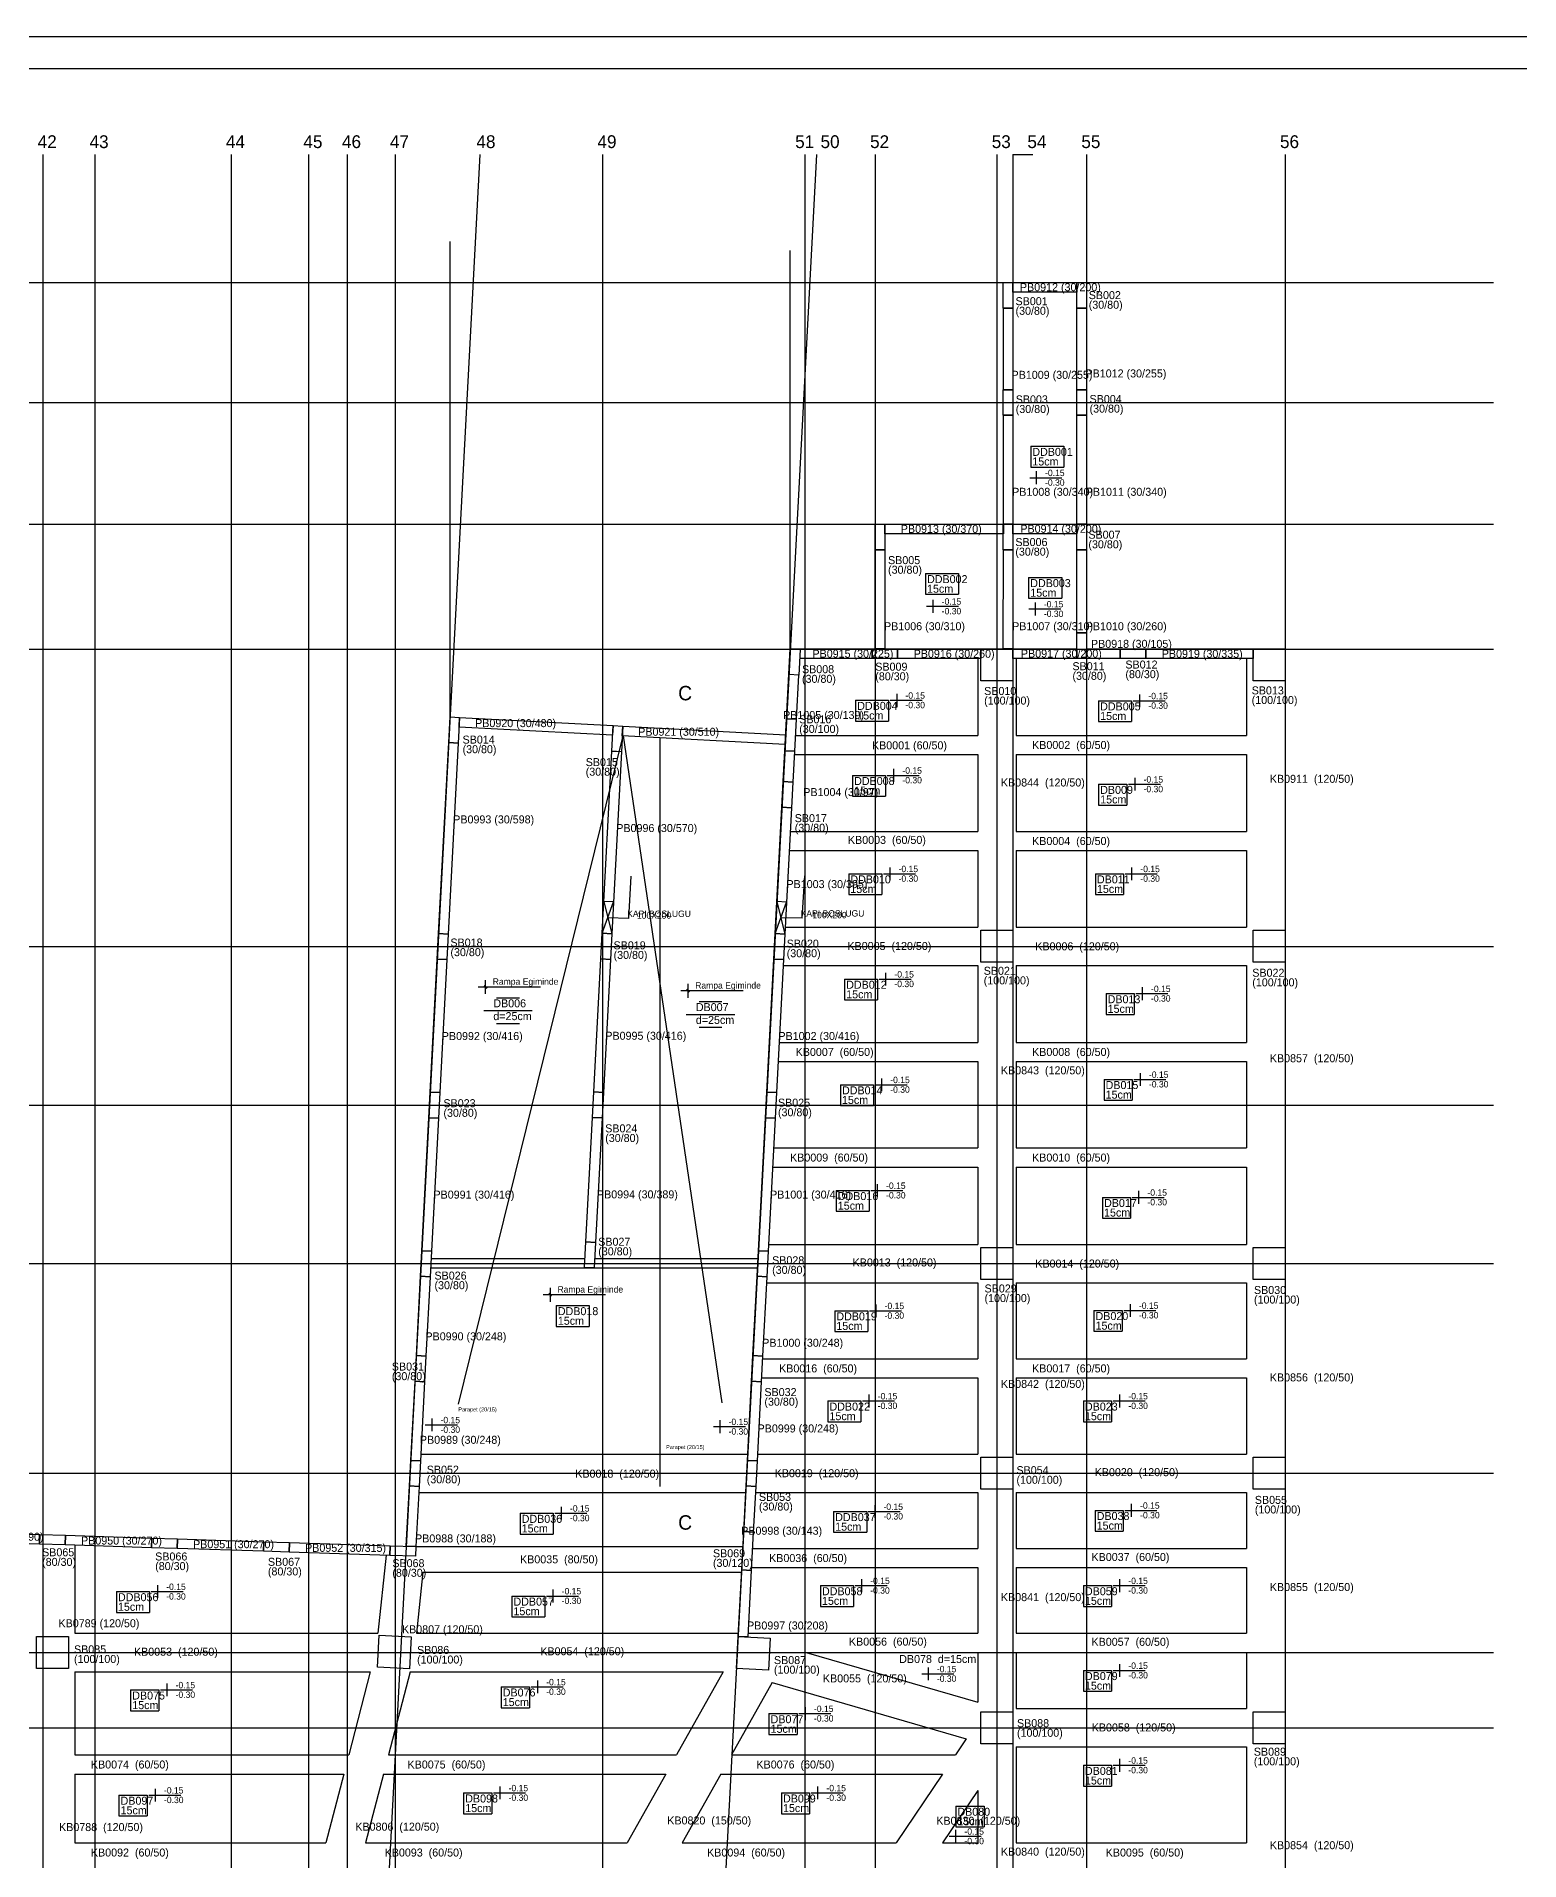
# Model space of a CAD drawing. Header units: millimetres. Extents: x -647929 to -626295, y -75378 to -66578.
# Drawn here: x -634426 to -629793, y -72276 to -66578 of the extents above; entities that cross this region are included whole.
import ezdxf

# ---------------------------------------------------------------- set-up
doc = ezdxf.new("R2010")
doc.units = ezdxf.units.MM
for name, color, linetype in [('KM Aks', 7, 'Continuous'), ('KM Döşeme Markası', 7, 'Continuous'), ('KM Dış Ölçü 100', 7, 'Continuous'), ('KM Kesit Simge', 7, 'Continuous'), ('KM Kiriş', 7, 'Continuous'), ('KM Kiriş Markası', 7, 'Continuous'), ('KM Kolon', 7, 'Continuous'), ('KM Kolon Markası', 7, 'Continuous'), ('KM Perde', 7, 'Continuous'), ('KM Perde Markası', 7, 'Continuous'), ('LGP-SLAB2', 7, 'Continuous'), ('REBAR_DET2', 7, 'Continuous'), ('REBAR_DET3', 7, 'Continuous'), ('TABLO', 7, 'Continuous'), ('VM Aks Markası', 7, 'Continuous'), ('VM Döşeme Kot Plan', 7, 'Continuous'), ('VM Döşeme Markası', 7, 'Continuous'), ('VM İç Ölçü 100', 7, 'Continuous'), ('VM Parapet Marka', 7, 'Continuous'), ('VM Perde', 7, 'Continuous'), ('yol 138', 7, 'Continuous')]:
    doc.layers.add(name, color=color, linetype=linetype)

msp = doc.modelspace()

# ---------------------------------------------------------------- linework, layer by layer
at = {"layer": 'KM Aks'}
for p, q in [((-634405.8, -66946.3), (-634405.8, -74883.5)), ((-634243.8, -66946.3), (-634243.8, -74883.5)), ((-633817.3, -66946.3), (-633817.3, -74883.5)), ((-633575.8, -66946.3), (-633575.8, -74883.5)), ((-633041.3, -66946.3), (-633459.9, -74883.5)), ((-633455.8, -66946.3), (-633455.8, -74883.5)), ((-633305.5, -66946.3), (-633305.5, -74883.5)), ((-632657.8, -66946.3), (-632657.8, -74883.5)), ((-631989.8, -66946.3), (-632408.5, -74883.5)), ((-632025.8, -66946.3), (-632025.8, -74883.5)), ((-631805.7, -66946.4), (-631805.7, -74883.5)), ((-631425.8, -66946.3), (-631425.8, -74883.5)), ((-631375.8, -66946.3), (-631375.8, -74883.5)), ((-631375.8, -66946.3), (-631314, -66946.3)), ((-631145.8, -66946.3), (-631145.8, -74883.5)), ((-630525.8, -66946.3), (-630525.8, -74883.5)), ((-647537.5, -67346.3), (-629874.7, -67346.3)), ((-647537.5, -67721.3), (-629874.7, -67721.3)), ((-647537.5, -68101.3), (-629874.7, -68101.3)), ((-647537.5, -68491.3), (-629874.7, -68491.3)), ((-647537.5, -69420.3), (-629874.7, -69420.3)), ((-647537.5, -69916.6), (-629874.7, -69916.6)), ((-647537.5, -70411.3), (-629874.7, -70411.3)), ((-647537.5, -71066.3), (-629874.7, -71066.3)), ((-647537.5, -71626.3), (-629874.7, -71626.3)), ((-647537.5, -71861.3), (-629874.7, -71861.3))]:
    msp.add_line(p, q, dxfattribs=at)
at = {"layer": 'KM Dış Ölçü 100'}
for p, q in [((-633134, -68703.8), (-633134, -67218.3)), ((-632071.3, -68491.4), (-632071.3, -67246.3))]:
    msp.add_line(p, q, dxfattribs=at)
at = {"layer": 'KM Kesit Simge'}
msp.add_line((-632477.4, -71108), (-632477.4, -68769.4), dxfattribs=at)
at = {"layer": 'KM Kiriş'}
for p, q in [((-631485.8, -68521.1), (-631485.8, -68761.1)), ((-631365.8, -68521.1), (-631365.8, -68761.1)), ((-630645.8, -68521.1), (-630645.8, -68761.1)), ((-630525.8, -68591), (-630525.8, -68821.1)), ((-632055.3, -68761.1), (-631485.8, -68761.1)), ((-631365.8, -68761.1), (-630645.8, -68761.1)), ((-630525.8, -68761.1), (-630525.8, -69121.1)), ((-632058.6, -68821.1), (-631485.8, -68821.1)), ((-631485.8, -68821.1), (-631485.8, -69061.1)), ((-631365.8, -68821.1), (-630645.8, -68821.1)), ((-631365.8, -68821.1), (-631365.8, -69061.1)), ((-630645.8, -68821.1), (-630645.8, -69061.1)), ((-632071.3, -69061.1), (-631485.8, -69061.1)), ((-631365.8, -69061.1), (-630645.8, -69061.1)), ((-630525.8, -69061.1), (-630525.7, -69370.1)), ((-632074.5, -69121.1), (-631485.8, -69121.1)), ((-631485.8, -69121.1), (-631485.8, -69360.1)), ((-631365.8, -69121.1), (-630645.8, -69121.1)), ((-631365.8, -69121.1), (-631365.8, -69360.1)), ((-630645.8, -69121.1), (-630645.8, -69360.1)), ((-632087.1, -69360.1), (-631485.8, -69360.1)), ((-631365.8, -69360.1), (-630645.8, -69360.1)), ((-632093.4, -69480.1), (-631485.8, -69480.1)), ((-631485.8, -69480.1), (-631485.8, -69720.1)), ((-631365.8, -69480.1), (-630645.8, -69480.1)), ((-631365.8, -69480.1), (-631365.8, -69720.1)), ((-630645.8, -69480.1), (-630645.8, -69720.1)), ((-630525.8, -69470.1), (-630525.8, -69780.1)), ((-632106.1, -69720.1), (-631485.8, -69720.1)), ((-631365.8, -69720.1), (-630645.8, -69720.1)), ((-630525.8, -69720.1), (-630525.8, -70110.1)), ((-632109.2, -69780.1), (-631485.8, -69780.1)), ((-631485.8, -69780.1), (-631485.8, -70050.1)), ((-631365.8, -69780.1), (-630645.8, -69780.1)), ((-631365.8, -69780.1), (-631365.8, -70050.1)), ((-630645.8, -69780.1), (-630645.8, -70050.1)), ((-632123.5, -70050.1), (-631485.8, -70050.1)), ((-631365.8, -70050.1), (-630645.8, -70050.1)), ((-630525.8, -70050.1), (-630525.7, -70361.2)), ((-632126.6, -70110.1), (-631485.8, -70110.1)), ((-631485.8, -70110.1), (-631485.8, -70351.2)), ((-631365.8, -70110.1), (-630645.8, -70110.1)), ((-631365.8, -70110.1), (-631365.8, -70351.2)), ((-630645.8, -70110.1), (-630645.8, -70351.2)), ((-632139.3, -70351.2), (-631485.8, -70351.2)), ((-631365.8, -70351.2), (-630645.8, -70351.2)), ((-632145.7, -70471.2), (-631485.8, -70471.2)), ((-631485.8, -70471.2), (-631485.8, -70708.7)), ((-631365.8, -70471.2), (-630645.8, -70471.2)), ((-631365.8, -70471.2), (-631365.8, -70708.7)), ((-630645.8, -70471.2), (-630645.8, -70708.7)), ((-630525.8, -70461.2), (-630525.8, -70768.7)), ((-633239.2, -70698.7), (-633239.2, -70698.7)), ((-632158.3, -70708.7), (-631485.8, -70708.7)), ((-631365.8, -70708.7), (-630645.8, -70708.7)), ((-630525.8, -70708.7), (-630525.7, -71016.2)), ((-632161.5, -70768.7), (-631485.8, -70768.7)), ((-631485.8, -70768.7), (-631485.8, -71006.2)), ((-631365.8, -70768.7), (-630645.8, -70768.7)), ((-631365.8, -70768.7), (-631365.8, -71006.2)), ((-630645.8, -70768.7), (-630645.8, -71006.2)), ((-633225.4, -71006.2), (-632203.9, -71006.2)), ((-632173.9, -71006.2), (-631485.8, -71006.2)), ((-631365.8, -71006.2), (-630645.8, -71006.2)), ((-630525.8, -71116.2), (-630525.8, -71361.2)), ((-633231.7, -71126.2), (-632210.3, -71126.2)), ((-632180.2, -71126.2), (-631485.8, -71126.2)), ((-631485.8, -71126.2), (-631485.8, -71301.2)), ((-631365.8, -71126.2), (-630645.8, -71126.2)), ((-631365.8, -71126.2), (-631365.8, -71301.2)), ((-630645.8, -71126.2), (-630645.8, -71301.2)), ((-634305.8, -71291.1), (-634305.8, -71566.2)), ((-633333.9, -71322.5), (-633359.5, -71566.2)), ((-633240.6, -71295.2), (-632219.3, -71295.2)), ((-632189.5, -71301.2), (-631485.8, -71301.2)), ((-631365.8, -71301.2), (-630645.8, -71301.2)), ((-630525.8, -71301.2), (-630525.8, -71626.2)), ((-633218.8, -71375.2), (-633238.8, -71566.2)), ((-633218.8, -71375.2), (-632223.4, -71375.2)), ((-632192.7, -71361.2), (-631485.8, -71361.2)), ((-631485.8, -71361.2), (-631485.8, -71566.2)), ((-631365.8, -71361.2), (-630645.8, -71361.2)), ((-631365.8, -71361.2), (-631365.8, -71566.2)), ((-630645.8, -71361.2), (-630645.8, -71566.2)), ((-634305.8, -71566.2), (-633359.5, -71566.2)), ((-633238.8, -71566.2), (-632233.5, -71566.2)), ((-632203.4, -71566.2), (-631485.8, -71566.2)), ((-631365.8, -71566.2), (-630645.8, -71566.2)), ((-630525.8, -71566.2), (-630525.7, -71811.2)), ((-632021.1, -71626.2), (-631485.8, -71781.3)), ((-632021.1, -71626.2), (-631485.8, -71626.2)), ((-631485.8, -71626.2), (-631485.8, -71781.3)), ((-631365.8, -71626.2), (-630645.8, -71626.2)), ((-631365.8, -71626.2), (-631365.8, -71801.2)), ((-630645.8, -71626.2), (-630645.8, -71801.2)), ((-634305.8, -71686.2), (-633383, -71686.2)), ((-634305.8, -71686.2), (-634305.8, -71946.2)), ((-633383, -71686.2), (-633450.6, -71946.2)), ((-633259, -71686.2), (-633326.6, -71946.2)), ((-633259, -71686.2), (-632280.8, -71686.2)), ((-632280.8, -71686.2), (-632426.6, -71946.2)), ((-632127.9, -71720.2), (-632254.6, -71946.2)), ((-632127.9, -71720.2), (-631521.5, -71895.9)), ((-631365.8, -71801.2), (-630645.8, -71801.2)), ((-631521.5, -71895.9), (-631555.4, -71946.2)), ((-630525.8, -71911.2), (-630525.8, -72281.2)), ((-634305.8, -71946.2), (-633450.6, -71946.2)), ((-633326.6, -71946.2), (-632426.6, -71946.2)), ((-632254.6, -71946.2), (-631555.4, -71946.2)), ((-631365.8, -71921.2), (-630645.8, -71921.2)), ((-631365.8, -71921.2), (-631365.8, -72221.2)), ((-630645.8, -71921.2), (-630645.8, -72221.2)), ((-634305.8, -72006.2), (-633466.2, -72006.2)), ((-634305.8, -72006.2), (-634305.8, -72221.2)), ((-633466.2, -72006.2), (-633522, -72221.2)), ((-633342.2, -72006.2), (-633398, -72221.2)), ((-633342.2, -72006.2), (-632460.2, -72006.2)), ((-632460.2, -72006.2), (-632580.7, -72221.2)), ((-632288.2, -72006.2), (-632408.8, -72221.2)), ((-632288.2, -72006.2), (-631595.9, -72006.2)), ((-631595.9, -72006.2), (-631740.8, -72221.2)), ((-631485.8, -72057.5), (-631596.1, -72221.2)), ((-631485.8, -72057.5), (-631485.8, -72221.2)), ((-634305.8, -72221.2), (-633522, -72221.2)), ((-633398, -72221.2), (-632580.7, -72221.2)), ((-632408.8, -72221.2), (-631740.8, -72221.2)), ((-631596.1, -72221.2), (-631485.8, -72221.2)), ((-631365.8, -72221.2), (-630645.8, -72221.2)), ((-630525.8, -72221.2), (-630525.8, -72556.2))]:
    msp.add_line(p, q, dxfattribs=at)
at = {"layer": 'KM Kolon'}
for points in [[(-631405.8, -67346.1), (-631375.8, -67346.1), (-631375.8, -67426.1), (-631405.8, -67426.1)], [(-631175.8, -67346.1), (-631145.8, -67346.1), (-631145.8, -67426.1), (-631175.8, -67426.1)], [(-631405.8, -67681.1), (-631375.8, -67681.1), (-631375.8, -67761.1), (-631405.8, -67761.1)], [(-631175.8, -67681.1), (-631145.8, -67681.1), (-631145.8, -67761.1), (-631175.8, -67761.1)], [(-631805.8, -68101.1), (-631775.8, -68101.1), (-631775.8, -68181.1), (-631805.8, -68181.1)], [(-631405.8, -68101.1), (-631375.8, -68101.1), (-631375.8, -68181.1), (-631405.8, -68181.1)], [(-631175.8, -68101.1), (-631145.8, -68101.1), (-631145.8, -68181.1), (-631175.8, -68181.1)], [(-632070.3, -68491.1), (-632040.3, -68492.7), (-632044.6, -68572.6), (-632074.5, -68571)], [(-631815.8, -68491.1), (-631735.8, -68491.1), (-631735.8, -68521.1), (-631815.8, -68521.1)], [(-631475.8, -68491.1), (-631375.8, -68491.1), (-631375.8, -68591.1), (-631475.8, -68591.1)], [(-631175.8, -68441.1), (-631145.8, -68441.1), (-631145.8, -68521.1), (-631175.8, -68521.1)], [(-631040.8, -68491.1), (-630960.8, -68491.1), (-630960.8, -68521.1), (-631040.8, -68521.1)], [(-630625.8, -68491.1), (-630525.8, -68491.1), (-630525.8, -68591.1), (-630625.8, -68591.1)], [(-633134, -68703.6), (-633104, -68705.2), (-633108.2, -68785.1), (-633138.2, -68783.5)], [(-632082.6, -68709.2), (-632052.7, -68710.8), (-632058, -68810.7), (-632087.9, -68809.1)], [(-632624.7, -68730.6), (-632594.7, -68732.2), (-632598.9, -68812.1), (-632628.9, -68810.5)], [(-632093.1, -68905.7), (-632063.1, -68907.3), (-632067.3, -68987.2), (-632097.3, -68985.6)], [(-633169.7, -69380.2), (-633139.7, -69381.8), (-633143.9, -69461.7), (-633173.9, -69460.1)], [(-632658.9, -69379.4), (-632629, -69381), (-632633.2, -69460.9), (-632663.2, -69459.3)], [(-632118.1, -69380.2), (-632088.1, -69381.8), (-632092.4, -69461.7), (-632122.3, -69460.1)], [(-631475.8, -69370.1), (-631375.8, -69370.1), (-631375.8, -69470.1), (-631475.8, -69470.1)], [(-630625.8, -69370.1), (-630525.8, -69370.1), (-630525.8, -69470.1), (-630625.8, -69470.1)], [(-633195.8, -69875.7), (-633165.8, -69877.3), (-633170.1, -69957.2), (-633200, -69955.6)], [(-632685, -69874.9), (-632655.1, -69876.5), (-632659.3, -69956.4), (-632689.2, -69954.8)], [(-632144.3, -69875.7), (-632114.3, -69877.3), (-632118.6, -69957.2), (-632148.5, -69955.6)], [(-633221.9, -70371.2), (-633192, -70372.8), (-633196.2, -70452.7), (-633226.1, -70451.1)], [(-632709.8, -70343.5), (-632679.8, -70345), (-632684, -70424.9), (-632714, -70423.3)], [(-632170.4, -70371.2), (-632140.5, -70372.8), (-632144.7, -70452.7), (-632174.7, -70451.1)], [(-631475.8, -70361.2), (-631375.8, -70361.2), (-631375.8, -70461.2), (-631475.8, -70461.2)], [(-630625.8, -70361.2), (-630525.8, -70361.2), (-630525.8, -70461.2), (-630625.8, -70461.2)], [(-633239.2, -70698.7), (-633209.3, -70700.3), (-633213.5, -70780.2), (-633243.4, -70778.6)], [(-632187.7, -70698.7), (-632157.8, -70700.3), (-632162, -70780.2), (-632191.9, -70778.6)], [(-633256.5, -71026.2), (-633226.5, -71027.8), (-633230.7, -71107.7), (-633260.7, -71106.1)], [(-632205, -71026.2), (-632175, -71027.8), (-632179.2, -71107.7), (-632209.2, -71106.1)], [(-631475.8, -71016.2), (-631375.8, -71016.2), (-631375.8, -71116.2), (-631475.8, -71116.2)], [(-630625.8, -71016.2), (-630525.8, -71016.2), (-630525.8, -71116.2), (-630625.8, -71116.2)], [(-634415.6, -71257.5), (-634335.6, -71260.1), (-634336.6, -71290.1), (-634416.6, -71287.5)], [(-634065.7, -71268.8), (-633985.7, -71271.4), (-633986.7, -71301.4), (-634066.7, -71298.8)], [(-633715.8, -71280.2), (-633635.8, -71282.8), (-633636.8, -71312.7), (-633716.7, -71310.1)], [(-632216.7, -71248.7), (-632186.8, -71250.3), (-632193.1, -71370.1), (-632223, -71368.5)], [(-633320.6, -71293), (-633240.7, -71295.5), (-633241.6, -71325.5), (-633321.6, -71322.9)], [(-633355.4, -71572.5), (-633255.5, -71577.8), (-633260.8, -71677.7), (-633360.7, -71672.4)], [(-634425.8, -71576.2), (-634325.8, -71576.2), (-634325.8, -71676.2), (-634425.8, -71676.2)], [(-632234, -71576.2), (-632134.1, -71581.5), (-632139.4, -71681.4), (-632239.3, -71676.1)], [(-631475.8, -71811.2), (-631375.8, -71811.2), (-631375.8, -71911.2), (-631475.8, -71911.2)], [(-630625.8, -71811.2), (-630525.8, -71811.2), (-630525.8, -71911.2), (-630625.8, -71911.2)]]:
    msp.add_lwpolyline(points, close=True, dxfattribs=at)
at = {"layer": 'KM Perde'}
for points in [[(-631375.7, -67346.1), (-631175.7, -67346.1), (-631175.7, -67376.1), (-631375.7, -67376.1)], [(-631375.8, -67426), (-631375.7, -67681.1), (-631405.7, -67681.1), (-631405.7, -67426)], [(-631145.8, -67426), (-631145.7, -67681.1), (-631175.7, -67681.1), (-631175.7, -67426)], [(-631375.8, -67761.1), (-631375.7, -68101), (-631405.7, -68101), (-631405.7, -67761.1)], [(-631145.8, -67761.1), (-631145.7, -68101), (-631175.7, -68101), (-631175.7, -67761.1)], [(-631775.9, -68101.1), (-631405.7, -68101.1), (-631405.7, -68131.1), (-631775.9, -68131.1)], [(-631375.7, -68101.1), (-631175.7, -68101.1), (-631175.7, -68131.1), (-631375.7, -68131.1)], [(-631775.8, -68181), (-631775.8, -68491), (-631805.8, -68491), (-631805.9, -68181)], [(-631375.8, -68181), (-631375.7, -68491), (-631405.8, -68491), (-631405.7, -68181)], [(-631145.8, -68181), (-631145.7, -68441.1), (-631175.7, -68441.1), (-631175.7, -68181)], [(-631735.8, -68491.1), (-631475.7, -68491.1), (-631475.7, -68521.1), (-631735.8, -68521.1)], [(-631375.7, -68491.1), (-631175.7, -68491.1), (-631175.7, -68521.1), (-631375.7, -68521.1)], [(-631145.7, -68491.1), (-631040.8, -68491.1), (-631040.8, -68521.1), (-631145.7, -68521.1)], [(-630960.8, -68491.1), (-630625.7, -68491.1), (-630625.7, -68521.1), (-630960.8, -68521.1)], [(-633104.1, -68705.2), (-632624.7, -68730.6), (-632626.3, -68760.5), (-633105.7, -68735.2)], [(-632594.7, -68732.2), (-632085.3, -68759.1), (-632086.9, -68789.1), (-632596.3, -68762.1)], [(-633108.2, -68785), (-633139.7, -69381.8), (-633169.7, -69380.2), (-633138.2, -68783.4)], [(-632598.9, -68811.9), (-632629, -69381), (-632658.9, -69379.4), (-632628.9, -68810.4)], [(-632058.1, -68810.7), (-632063.2, -68907.3), (-632093.1, -68905.7), (-632088, -68809.1)], [(-632067.4, -68987.2), (-632088.2, -69381.8), (-632118.2, -69380.2), (-632097.3, -68985.6)], [(-633143.9, -69461.7), (-633165.8, -69877.3), (-633195.8, -69875.7), (-633173.9, -69460.1)], [(-632633.2, -69460.9), (-632655.1, -69876.5), (-632685.1, -69874.9), (-632663.1, -69459.3)], [(-632092.4, -69461.7), (-632114.3, -69877.3), (-632144.3, -69875.7), (-632122.4, -69460.1)], [(-633170.1, -69957.2), (-633192, -70372.8), (-633221.9, -70371.2), (-633200, -69955.6)], [(-632659.3, -69956.4), (-632679.8, -70345), (-632709.8, -70343.5), (-632689.3, -69954.8)], [(-632118.6, -69957.2), (-632140.5, -70372.8), (-632170.4, -70371.2), (-632148.5, -69955.6)], [(-633196.2, -70452.7), (-633209.2, -70700.3), (-633239.2, -70698.7), (-633226.1, -70451.1)], [(-632144.7, -70452.7), (-632157.8, -70700.3), (-632187.7, -70698.7), (-632174.7, -70451.1)], [(-633213.5, -70780.2), (-633226.5, -71027.8), (-633256.5, -71026.2), (-633243.4, -70778.6)], [(-632162, -70780.2), (-632175, -71027.8), (-632205, -71026.2), (-632191.9, -70778.6)], [(-633230.7, -71107.7), (-633240.6, -71295.4), (-633270.6, -71294.5), (-633260.7, -71106.1)], [(-632179.2, -71107.7), (-632186.8, -71250.3), (-632216.7, -71248.7), (-632209.2, -71106.1)], [(-634705.6, -71248.1), (-634415.6, -71257.5), (-634416.6, -71287.5), (-634706.6, -71278.1)], [(-634335.6, -71260.1), (-634065.7, -71268.8), (-634066.7, -71298.8), (-634336.6, -71290.1)], [(-633985.7, -71271.4), (-633715.8, -71280.2), (-633716.7, -71310.1), (-633986.7, -71301.4)], [(-633635.8, -71282.8), (-633320.6, -71293), (-633321.6, -71322.9), (-633636.8, -71312.7)], [(-632193.1, -71370.1), (-632204, -71577.8), (-632234, -71576.2), (-632223, -71368.5)]]:
    msp.add_lwpolyline(points, close=True, dxfattribs=at)
for points in [[(-632045.5, -68572.5), (-632052.8, -68710.8), (-632082.8, -68709.2), (-632071.3, -68491.1), (-632070.4, -68493.7)], [(-632068.3, -68491.3), (-632068.4, -68491.1), (-631815.8, -68491.1), (-631815.8, -68521.1), (-632041.9, -68521.1)]]:
    msp.add_lwpolyline(points, dxfattribs=at)
at = {"layer": 'LGP-SLAB2'}
for p, q in [((-631320.1, -67857.9), (-631216.9, -67857.9)), ((-631320.1, -67857.9), (-631320.1, -67922.9)), ((-631216.9, -67857.9), (-631216.9, -67922.9)), ((-631320.1, -67922.9), (-631216.9, -67922.9)), ((-631649, -68255.4), (-631545.7, -68255.4)), ((-631649, -68255.4), (-631649, -68320.4)), ((-631545.7, -68255.4), (-631545.7, -68320.4)), ((-631326.6, -68267.9), (-631223.3, -68267.9)), ((-631326.6, -68267.9), (-631326.6, -68332.9)), ((-631223.3, -68267.9), (-631223.3, -68332.9)), ((-631649, -68320.4), (-631545.7, -68320.4)), ((-631326.6, -68332.9), (-631223.3, -68332.9)), ((-631867.2, -68651.4), (-631763.9, -68651.4)), ((-631867.2, -68651.4), (-631867.2, -68716.4)), ((-631763.9, -68651.4), (-631763.9, -68716.4)), ((-631108.3, -68653.1), (-631005.1, -68653.1)), ((-631108.3, -68653.1), (-631108.3, -68718.1)), ((-631005.1, -68653.1), (-631005.1, -68718.1)), ((-631867.2, -68716.4), (-631763.9, -68716.4)), ((-631108.3, -68718.1), (-631005.1, -68718.1)), ((-631876.8, -68886.1), (-631773.4, -68886.1)), ((-631876.8, -68886.1), (-631876.8, -68951.1)), ((-631773.4, -68886.1), (-631773.4, -68951.1)), ((-631876.8, -68951.1), (-631773.4, -68951.1)), ((-631108.2, -68913.8), (-631020.1, -68913.8)), ((-631108.2, -68913.8), (-631108.2, -68978.8)), ((-631020.1, -68913.8), (-631020.1, -68978.8)), ((-631108.2, -68978.8), (-631020.1, -68978.8)), ((-631888.6, -69193.4), (-631785.4, -69193.4)), ((-631888.6, -69193.4), (-631888.6, -69258.4)), ((-631785.4, -69193.4), (-631785.4, -69258.4)), ((-631118.3, -69193.4), (-631030.2, -69193.4)), ((-631118.3, -69193.4), (-631118.3, -69258.4)), ((-631030.2, -69193.4), (-631030.2, -69258.4)), ((-631888.6, -69258.4), (-631785.4, -69258.4)), ((-631118.3, -69258.4), (-631030.2, -69258.4)), ((-631901.6, -69522.6), (-631798.4, -69522.6)), ((-631901.6, -69522.6), (-631901.6, -69587.6)), ((-631798.4, -69522.6), (-631798.4, -69587.6)), ((-631084.9, -69567.9), (-630996.8, -69567.9)), ((-631084.9, -69567.9), (-631084.9, -69632.9)), ((-630996.8, -69567.9), (-630996.8, -69632.9)), ((-633028.8, -69620.7), (-632877.3, -69620.7)), ((-632988.8, -69580.7), (-632917.3, -69580.7)), ((-632396.2, -69632.6), (-632244.7, -69632.6)), ((-632356.2, -69592.6), (-632284.7, -69592.6)), ((-631901.6, -69587.6), (-631798.4, -69587.6)), ((-631084.9, -69632.9), (-630996.8, -69632.9)), ((-632988.8, -69660.7), (-632917.3, -69660.7)), ((-632356.2, -69672.6), (-632284.7, -69672.6)), ((-631914.7, -69852.6), (-631811.4, -69852.6)), ((-631914.7, -69852.6), (-631914.7, -69917.6)), ((-631811.4, -69852.6), (-631811.4, -69917.6)), ((-631091.2, -69836), (-631003.3, -69836)), ((-631091.2, -69836), (-631091.2, -69901)), ((-631003.3, -69836), (-631003.3, -69901)), ((-631914.7, -69917.6), (-631811.4, -69917.6)), ((-631091.2, -69901), (-631003.3, -69901)), ((-631927.8, -70182.9), (-631824.4, -70182.9)), ((-631927.8, -70182.9), (-631927.8, -70247.9)), ((-631824.4, -70182.9), (-631824.4, -70247.9)), ((-631096.1, -70204.4), (-631008, -70204.4)), ((-631096.1, -70204.4), (-631096.1, -70269.4)), ((-631008, -70204.4), (-631008, -70269.4)), ((-631927.8, -70247.9), (-631824.4, -70247.9)), ((-631096.1, -70269.4), (-631008, -70269.4)), ((-632802.3, -70542.4), (-632699, -70542.4)), ((-632802.3, -70542.4), (-632802.3, -70607.4)), ((-632699, -70542.4), (-632699, -70607.4)), ((-631932.3, -70558.6), (-631829, -70558.6)), ((-631932.3, -70558.6), (-631932.3, -70623.6)), ((-631829, -70558.6), (-631829, -70623.6)), ((-631122.7, -70557.7), (-631034.6, -70557.7)), ((-631122.7, -70557.7), (-631122.7, -70622.7)), ((-631034.6, -70557.7), (-631034.6, -70622.7)), ((-632802.3, -70607.4), (-632699, -70607.4)), ((-631932.3, -70623.6), (-631829, -70623.6)), ((-631122.7, -70622.7), (-631034.6, -70622.7)), ((-631953.8, -70840.5), (-631850.4, -70840.5)), ((-631953.8, -70840.5), (-631953.8, -70905.5)), ((-631850.4, -70840.5), (-631850.4, -70905.5)), ((-631155.8, -70840.5), (-631067.6, -70840.5)), ((-631155.8, -70840.5), (-631155.8, -70905.5)), ((-631067.6, -70840.5), (-631067.6, -70905.5)), ((-631953.8, -70905.5), (-631850.4, -70905.5)), ((-631155.8, -70905.5), (-631067.6, -70905.5)), ((-632915.2, -71191.2), (-632811.7, -71191.2)), ((-632915.2, -71191.2), (-632915.2, -71256.2)), ((-632811.7, -71191.2), (-632811.7, -71256.2)), ((-631936, -71185.8), (-631832.6, -71185.8)), ((-631936, -71185.8), (-631936, -71250.8)), ((-631832.6, -71185.8), (-631832.6, -71250.8)), ((-631119.1, -71182.3), (-631030.9, -71182.3)), ((-631119.1, -71182.3), (-631119.1, -71247.3)), ((-631030.9, -71182.3), (-631030.9, -71247.3)), ((-632915.2, -71256.2), (-632811.7, -71256.2)), ((-631936, -71250.8), (-631832.6, -71250.8)), ((-631119.1, -71247.3), (-631030.9, -71247.3)), ((-634176.3, -71436), (-634073, -71436)), ((-634176.3, -71436), (-634176.3, -71501)), ((-634073, -71436), (-634073, -71501)), ((-632940.9, -71449.8), (-632837.7, -71449.8)), ((-632940.9, -71449.8), (-632940.9, -71514.8)), ((-632837.7, -71449.8), (-632837.7, -71514.8)), ((-631977.2, -71417.4), (-631874, -71417.4)), ((-631977.2, -71417.4), (-631977.2, -71482.4)), ((-631874, -71417.4), (-631874, -71482.4)), ((-631155.8, -71417.4), (-631067.7, -71417.4)), ((-631155.8, -71417.4), (-631155.8, -71482.4)), ((-631067.7, -71417.4), (-631067.7, -71482.4)), ((-634176.3, -71501), (-634073, -71501)), ((-632940.9, -71514.8), (-632837.7, -71514.8)), ((-631977.2, -71482.4), (-631874, -71482.4)), ((-631155.8, -71482.4), (-631067.7, -71482.4)), ((-631155.8, -71682.4), (-631067.6, -71682.4)), ((-631155.8, -71682.4), (-631155.8, -71747.4)), ((-631067.6, -71682.4), (-631067.6, -71747.4)), ((-634131.7, -71743.2), (-634043.7, -71743.2)), ((-634131.7, -71743.2), (-634131.7, -71808.2)), ((-634043.7, -71743.2), (-634043.7, -71808.2)), ((-632974.4, -71733.7), (-632886.1, -71733.7)), ((-632974.4, -71733.7), (-632974.4, -71798.7)), ((-632886.1, -71733.7), (-632886.1, -71798.7)), ((-632974.4, -71798.7), (-632886.1, -71798.7)), ((-631155.8, -71747.4), (-631067.6, -71747.4)), ((-634131.7, -71808.2), (-634043.7, -71808.2)), ((-632137.7, -71817.2), (-632049.6, -71817.2)), ((-632137.7, -71817.2), (-632137.7, -71882.2)), ((-632049.6, -71817.2), (-632049.6, -71882.2)), ((-632137.7, -71882.2), (-632049.6, -71882.2)), ((-631155.8, -71978.7), (-631067.7, -71978.7)), ((-631155.8, -71978.7), (-631155.8, -72043.7)), ((-631067.7, -71978.7), (-631067.7, -72043.7)), ((-634168.1, -72071.9), (-634079.9, -72071.9)), ((-634168.1, -72071.9), (-634168.1, -72136.9)), ((-634079.9, -72071.9), (-634079.9, -72136.9)), ((-633091.6, -72064.9), (-633003.5, -72064.9)), ((-633091.6, -72064.9), (-633091.6, -72129.9)), ((-633003.5, -72064.9), (-633003.5, -72129.9)), ((-632098.9, -72064.9), (-632010.7, -72064.9)), ((-632098.9, -72064.9), (-632098.9, -72129.9)), ((-632010.7, -72064.9), (-632010.7, -72129.9)), ((-631155.8, -72043.7), (-631067.7, -72043.7)), ((-634168.1, -72136.9), (-634079.9, -72136.9)), ((-633091.6, -72129.9), (-633003.5, -72129.9)), ((-632098.9, -72129.9), (-632010.7, -72129.9)), ((-631554.2, -72106.3), (-631466.1, -72106.3)), ((-631554.2, -72106.3), (-631554.2, -72171.3)), ((-631466.1, -72106.3), (-631466.1, -72171.3)), ((-631554.2, -72171.3), (-631466.1, -72171.3))]:
    msp.add_line(p, q, dxfattribs=at)
at = {"layer": 'REBAR_DET2'}
for p, q in [((-631322.8, -67956.1), (-631222.8, -67956.1)), ((-631302.8, -67936.1), (-631302.8, -67976.1)), ((-631645.7, -68357.9), (-631545.7, -68357.9)), ((-631625.7, -68337.9), (-631625.7, -68377.9)), ((-631326.5, -68366.2), (-631226.5, -68366.2)), ((-631306.5, -68346.2), (-631306.5, -68386.2)), ((-631758.9, -68651.4), (-631658.9, -68651.4)), ((-631738.9, -68631.4), (-631738.9, -68671.4)), ((-631000.1, -68653.1), (-630900.1, -68653.1)), ((-630980.1, -68633.1), (-630980.1, -68673.1)), ((-631768.4, -68886.1), (-631668.4, -68886.1)), ((-631748.4, -68866.1), (-631748.4, -68906.1)), ((-630995.1, -68893.8), (-630995.1, -68933.8)), ((-631015.1, -68913.8), (-630915.1, -68913.8)), ((-631760.4, -69173.4), (-631760.4, -69213.4)), ((-631005.2, -69173.4), (-631005.2, -69213.4)), ((-631780.4, -69193.4), (-631680.4, -69193.4)), ((-631025.2, -69193.4), (-630925.2, -69193.4)), ((-631773.4, -69502.6), (-631773.4, -69542.6)), ((-631793.4, -69522.6), (-631693.4, -69522.6)), ((-630991.8, -69567.9), (-630891.8, -69567.9)), ((-630971.8, -69547.9), (-630971.8, -69587.9)), ((-631806.4, -69852.6), (-631706.4, -69852.6)), ((-631786.4, -69832.6), (-631786.4, -69872.6)), ((-630998.3, -69836), (-630898.3, -69836)), ((-630978.3, -69816), (-630978.3, -69856)), ((-631819.4, -70182.9), (-631719.4, -70182.9)), ((-631799.4, -70162.9), (-631799.4, -70202.9)), ((-631003, -70204.4), (-630903, -70204.4)), ((-630983, -70184.4), (-630983, -70224.4)), ((-631804, -70538.6), (-631804, -70578.6)), ((-631009.6, -70537.7), (-631009.6, -70577.7)), ((-631824, -70558.6), (-631724, -70558.6)), ((-631029.6, -70557.7), (-630929.6, -70557.7)), ((-631825.4, -70820.5), (-631825.4, -70860.5)), ((-631042.6, -70820.5), (-631042.6, -70860.5)), ((-631845.4, -70840.5), (-631745.4, -70840.5)), ((-631062.6, -70840.5), (-630962.6, -70840.5)), ((-633211.2, -70915.1), (-633111.2, -70915.1)), ((-633191.2, -70895.1), (-633191.2, -70935.1)), ((-632311.4, -70920.7), (-632211.4, -70920.7)), ((-632291.4, -70900.7), (-632291.4, -70940.7)), ((-632786.7, -71171.2), (-632786.7, -71211.2)), ((-631807.6, -71165.8), (-631807.6, -71205.8)), ((-631005.9, -71162.3), (-631005.9, -71202.3)), ((-632806.7, -71191.2), (-632706.7, -71191.2)), ((-631827.6, -71185.8), (-631727.6, -71185.8)), ((-631025.9, -71182.3), (-630925.9, -71182.3)), ((-631849, -71397.4), (-631849, -71437.4)), ((-631042.7, -71397.4), (-631042.7, -71437.4)), ((-634068, -71436), (-633968, -71436)), ((-634048, -71416), (-634048, -71456)), ((-632832.7, -71449.8), (-632732.7, -71449.8)), ((-632812.7, -71429.8), (-632812.7, -71469.8)), ((-631869, -71417.4), (-631769, -71417.4)), ((-631062.7, -71417.4), (-630962.7, -71417.4)), ((-631640.8, -71673), (-631640.8, -71713)), ((-631062.6, -71682.4), (-630962.6, -71682.4)), ((-631042.6, -71662.4), (-631042.6, -71702.4)), ((-634038.7, -71743.2), (-633938.7, -71743.2)), ((-634018.7, -71723.2), (-634018.7, -71763.2)), ((-632881.1, -71733.7), (-632781.1, -71733.7)), ((-632861.1, -71713.7), (-632861.1, -71753.7)), ((-631660.8, -71693), (-631560.8, -71693)), ((-632024.6, -71797.2), (-632024.6, -71837.2)), ((-632044.6, -71817.2), (-631944.6, -71817.2)), ((-631042.7, -71958.7), (-631042.7, -71998.7)), ((-631062.7, -71978.7), (-630962.7, -71978.7)), ((-634074.9, -72071.9), (-633974.9, -72071.9)), ((-634054.9, -72051.9), (-634054.9, -72091.9)), ((-632998.5, -72064.9), (-632898.5, -72064.9)), ((-632978.5, -72044.9), (-632978.5, -72084.9)), ((-632005.7, -72064.9), (-631905.7, -72064.9)), ((-631985.7, -72044.9), (-631985.7, -72084.9)), ((-631574.7, -72200.3), (-631474.7, -72200.3)), ((-631554.7, -72180.3), (-631554.7, -72220.3))]:
    msp.add_line(p, q, dxfattribs=at)
at = {"layer": 'TABLO'}
for points in [[(-647929.1, -66577.6), (-626294.5, -66577.6), (-626294.5, -75377.6), (-647929.1, -75377.6)], [(-647829.1, -66677.6), (-626394.5, -66677.6), (-626394.5, -75277.6), (-647829.1, -75277.6)]]:
    msp.add_lwpolyline(points, close=True, dxfattribs=at)
at = {"layer": 'VM Döşeme Kot Plan'}
for p, q in [((-632851.1, -69547.3), (-633045.7, -69547.3)), ((-633024, -69525.5), (-633024, -69569)), ((-632218.5, -69559.2), (-632413.2, -69559.2)), ((-632391.5, -69537.4), (-632391.5, -69580.9)), ((-632821.6, -70487.2), (-632821.6, -70530.7)), ((-632648.7, -70509), (-632843.4, -70509))]:
    msp.add_line(p, q, dxfattribs=at)
for points in [[(-633024, -69541.2), (-633030, -69547.3)], [(-633024, -69553.3), (-633018, -69547.3)], [(-632391.5, -69553.1), (-632397.5, -69559.2)], [(-632391.5, -69565.2), (-632385.4, -69559.2)], [(-632821.6, -70502.9), (-632827.7, -70509)], [(-632821.6, -70515), (-632815.6, -70509)]]:
    msp.add_lwpolyline(points, dxfattribs=at)
at = {"layer": 'VM Döşeme Markası'}
for p, q in [((-632576, -69333.7), (-632567.9, -69200.9)), ((-632034.2, -69332.4), (-632026.1, -69199.7)), ((-632576, -69333.7), (-632640.8, -69330.9)), ((-632034.2, -69332.4), (-632100.9, -69330.6))]:
    msp.add_line(p, q, dxfattribs=at)
at = {"layer": 'VM İç Ölçü 100'}
for points in [[(-632653.6, -69279.6), (-632629, -69381), (-632659, -69379.4), (-632623.7, -69281.1), (-632653.6, -69279.6)], [(-632112.8, -69280.4), (-632088.2, -69381.8), (-632118.2, -69380.2), (-632082.9, -69281.9), (-632112.8, -69280.4)]]:
    msp.add_lwpolyline(points, dxfattribs=at)
at = {"layer": 'VM Perde'}
for p, q in [((-633194.7, -70424.9), (-632173.3, -70424.9)), ((-633193.1, -70394.9), (-632712.5, -70394.9)), ((-632682.5, -70394.9), (-632173.3, -70394.9))]:
    msp.add_line(p, q, dxfattribs=at)
at = {"layer": 'yol 138'}
msp.add_lwpolyline([(-633107.4, -70850.1), (-632593.7, -68762.3), (-632284.7, -70845.8)], dxfattribs=at)

# ---------------------------------------------------------------- texts
at = {"layer": 'KM Döşeme Markası'}
for s, p in [('DDB001', (-631315.1, -67887.9)), ('15cm', (-631315.1, -67917.9)), ('DDB002', (-631644, -68285.4)), ('15cm', (-631644, -68315.4)), ('15cm', (-631321.6, -68327.9)), ('DDB003', (-631321.6, -68297.9)), ('DDB004', (-631862.2, -68681.4)), ('DDB005', (-631103.3, -68683.1)), ('15cm', (-631862.2, -68711.4)), ('15cm', (-631103.3, -68713.1)), ('DDB008', (-631871.8, -68916.1)), ('15cm', (-631871.8, -68946.1)), ('15cm', (-631103.2, -68973.8)), ('DB009', (-631103.2, -68943.8)), ('15cm', (-631883.6, -69253.4)), ('DDB010', (-631883.6, -69223.4)), ('15cm', (-631113.3, -69253.4)), ('DB011', (-631113.3, -69223.4)), ('15cm', (-631896.6, -69582.6)), ('DDB012', (-631896.6, -69552.6)), ('DB013', (-631079.9, -69597.9)), ('d=25cm', (-632998.8, -69650.7)), ('DB006', (-632998.8, -69610.7)), ('DB007', (-632366.2, -69622.6)), ('15cm', (-631079.9, -69627.9)), ('d=25cm', (-632366.2, -69662.6)), ('DDB014', (-631909.7, -69882.6)), ('DB015', (-631086.2, -69866)), ('15cm', (-631909.7, -69912.6)), ('15cm', (-631086.2, -69896)), ('DDB016', (-631922.8, -70212.9)), ('15cm', (-631922.8, -70242.9)), ('15cm', (-631091.1, -70264.4)), ('DB017', (-631091.1, -70234.4)), ('DDB018', (-632797.3, -70572.4)), ('15cm', (-632797.3, -70602.4)), ('15cm', (-631927.3, -70618.6)), ('DDB019', (-631927.3, -70588.6)), ('15cm', (-631117.7, -70617.7)), ('DB020', (-631117.7, -70587.7)), ('15cm', (-631948.8, -70900.5)), ('DDB022', (-631948.8, -70870.5)), ('15cm', (-631150.8, -70900.5)), ('DB023', (-631150.8, -70870.5)), ('15cm', (-632910.2, -71251.2)), ('DDB036', (-632910.2, -71221.2)), ('15cm', (-631931, -71245.8)), ('DDB037', (-631931, -71215.8)), ('15cm', (-631114.1, -71242.3)), ('DB038', (-631114.1, -71212.3)), ('DDB056', (-634171.3, -71466)), ('DDB057', (-632935.9, -71479.8)), ('15cm', (-631972.2, -71477.4)), ('DDB058', (-631972.2, -71447.4)), ('15cm', (-631150.8, -71477.4)), ('DB059', (-631150.8, -71447.4)), ('15cm', (-634171.3, -71496)), ('15cm', (-632935.9, -71509.8)), ('DB078  d=15cm', (-631731, -71659.2)), ('DB079', (-631150.8, -71712.4)), ('DB076', (-632969.4, -71763.7)), ('15cm', (-631150.8, -71742.4)), ('15cm', (-634126.7, -71803.2)), ('DB075', (-634126.7, -71773.2)), ('15cm', (-632969.4, -71793.7)), ('15cm', (-632132.7, -71877.2)), ('DB077', (-632132.7, -71847.2)), ('15cm', (-631150.8, -72038.7)), ('DB081', (-631150.8, -72008.7)), ('DB097', (-634163.1, -72101.9)), ('DB098', (-633086.6, -72094.9)), ('DB099', (-632093.9, -72094.9)), ('15cm', (-634163.1, -72131.9)), ('15cm', (-633086.6, -72124.9)), ('15cm', (-632093.9, -72124.9)), ('15cm', (-631549.2, -72166.3)), ('DB080', (-631549.2, -72136.3))]:
    msp.add_text(s, height=25, dxfattribs=at).set_placement(p)
at = {"layer": 'KM Kesit Simge'}
for p in [(-632421.4, -68651.6), (-632421.4, -71242.6)]:
    msp.add_text('C', height=45, dxfattribs=at).set_placement(p)
at = {"layer": 'KM Kiriş Markası'}
for s, p in [('KB0001 (60/50)', (-631816, -68804.7)), ('KB0002  (60/50)', (-631315.8, -68803.6)), ('KB0844  (120/50)', (-631413.2, -68920.8)), ('KB0911  (120/50)', (-630573.2, -68909.3)), ('KB0003  (60/50)', (-631891.1, -69100.2)), ('KB0004  (60/50)', (-631315.8, -69103.6)), ('KB0005  (120/50)', (-631892.6, -69431.5)), ('KB0006  (120/50)', (-631305.9, -69432.6)), ('KB0007  (60/50)', (-632054.4, -69762.6)), ('KB0008  (60/50)', (-631315.8, -69762.6)), ('KB0843  (120/50)', (-631413.2, -69820)), ('KB0857  (120/50)', (-630573.2, -69782.3)), ('KB0009  (60/50)', (-632071.8, -70092.6)), ('KB0010  (60/50)', (-631315.8, -70092.6)), ('KB0013  (120/50)', (-631876.5, -70420.2)), ('KB0014  (120/50)', (-631305.9, -70423.7)), ('KB0016  (60/50)', (-632106.1, -70751.2)), ('KB0842  (120/50)', (-631413.2, -70799.7)), ('KB0017  (60/50)', (-631315.8, -70751.2)), ('KB0856  (120/50)', (-630573.2, -70779.4)), ('KB0018  (120/50)', (-632742.9, -71080.1)), ('KB0019  (120/50)', (-632119.9, -71078.7)), ('KB0020  (120/50)', (-631120.4, -71075.4)), ('KB0035  (80/50)', (-632915.3, -71347.7)), ('KB0036  (60/50)', (-632137.3, -71343.7)), ('KB0037  (60/50)', (-631130.3, -71340.4)), ('KB0841  (120/50)', (-631413.2, -71465.8)), ('KB0855  (120/50)', (-630573.2, -71434.3)), ('KB0789 (120/50)', (-634357, -71547.4)), ('KB0807 (120/50)', (-633284.2, -71566.3)), ('KB0053  (120/50)', (-634121.3, -71636.3)), ('KB0054  (120/50)', (-632852, -71635)), ('KB0056  (60/50)', (-631888, -71604.8)), ('KB0057  (60/50)', (-631130.3, -71605.4)), ('KB0055  (120/50)', (-631969.3, -71719.7)), ('KB0058  (120/50)', (-631129.6, -71872.9)), ('KB0074  (60/50)', (-634255.8, -71988.7)), ('KB0075  (60/50)', (-633266.8, -71988.7)), ('KB0076  (60/50)', (-632176.8, -71988.7)), ('KB0820  (150/50)', (-632455.4, -72163.5)), ('KB0830  (120/50)', (-631615.1, -72164.4)), ('KB0788  (120/50)', (-634355.3, -72184.2)), ('KB0806  (120/50)', (-633429.8, -72183)), ('KB0092  (60/50)', (-634255.8, -72263.7)), ('KB0093  (60/50)', (-633338.3, -72263.7)), ('KB0094  (60/50)', (-632331, -72263.7)), ('KB0840  (120/50)', (-631413.2, -72260.9)), ('KB0095  (60/50)', (-631085.9, -72263.7)), ('KB0854  (120/50)', (-630573.2, -72240.8))]:
    msp.add_text(s, height=25, dxfattribs=at).set_placement(p)
at = {"layer": 'KM Kolon Markası'}
for s, p in [('SB001', (-631367.6, -67417.1)), ('SB002', (-631138.9, -67398.2)), ('(30/80)', (-631138.9, -67428.2)), ('(30/80)', (-631367.6, -67447.1)), ('SB004', (-631136.4, -67722.7)), ('SB003', (-631367, -67723.9)), ('(30/80)', (-631367, -67753.9)), ('(30/80)', (-631136.4, -67752.7)), ('SB006', (-631368.2, -68169.6)), ('SB007', (-631140, -68146.6)), ('(30/80)', (-631140, -68176.6)), ('SB005', (-631765.8, -68226.1)), ('(30/80)', (-631368.2, -68199.6)), ('(30/80)', (-631765.8, -68256.1)), ('SB008', (-632034.6, -68566.9)), ('SB009', (-631805.7, -68559)), ('SB011', (-631189.8, -68557.5)), ('SB012', (-631024.4, -68552.3)), ('(30/80)', (-632034.6, -68596.9)), ('(80/30)', (-631805.7, -68589)), ('SB010', (-631465.6, -68634.9)), ('(30/80)', (-631189.8, -68587.5)), ('(80/30)', (-631024.4, -68582.3)), ('SB013', (-630630, -68633.1)), ('(100/100)', (-631465.6, -68664.9)), ('(100/100)', (-630630, -68663.1)), ('SB016', (-632043.3, -68723.4)), ('SB014', (-633094.9, -68786.8)), ('(30/100)', (-632043.3, -68753.4)), ('(30/80)', (-633094.9, -68816.8)), ('SB015', (-632710.2, -68857.1)), ('(30/80)', (-632710.2, -68887.1)), ('SB017', (-632057.3, -69032.2)), ('(30/80)', (-632057.3, -69062.2)), ('SB018', (-633132.8, -69420.8)), ('SB019', (-632623.2, -69429.5)), ('SB020', (-632082.4, -69424.2)), ('(30/80)', (-633132.8, -69450.8)), ('(30/80)', (-632623.2, -69459.5)), ('(30/80)', (-632082.4, -69454.2)), ('SB021', (-631467, -69509)), ('(100/100)', (-631467, -69539)), ('SB022', (-630628.1, -69515.1)), ('(100/100)', (-630628.1, -69545.1)), ('SB023', (-633154.6, -69922.7)), ('SB025', (-632109.7, -69921)), ('(30/80)', (-633154.6, -69952.7)), ('SB024', (-632649.3, -70001.4)), ('(30/80)', (-632109.7, -69951)), ('(30/80)', (-632649.3, -70031.4)), ('SB027', (-632671.1, -70355.5)), ('(30/80)', (-632671.1, -70385.5)), ('SB028', (-632127.9, -70413.4)), ('(30/80)', (-632127.9, -70443.4)), ('SB026', (-633182.6, -70461.3)), ('(30/80)', (-633182.6, -70491.3)), ('SB029', (-631464.4, -70501.5)), ('SB030', (-630622.8, -70506.2)), ('(100/100)', (-631464.4, -70531.5)), ('(100/100)', (-630622.8, -70536.2)), ('SB031', (-633315.8, -70745.5)), ('(30/80)', (-633315.8, -70775.5)), ('SB032', (-632152, -70825.2)), ('(30/80)', (-632152, -70855.2)), ('SB052', (-633206.7, -71067.7)), ('SB054', (-631364.7, -71069.2)), ('(30/80)', (-633206.7, -71097.7)), ('(100/100)', (-631364.7, -71099.2)), ('SB053', (-632169.2, -71152.7)), ('(30/80)', (-632169.2, -71182.7)), ('SB055', (-630620.1, -71162)), ('(100/100)', (-630620.1, -71192)), ('SB065', (-634408.2, -71325.7)), ('(80/30)', (-634408.2, -71355.7)), ('SB066', (-634055, -71338.8)), ('(80/30)', (-634055, -71368.8)), ('SB067', (-633702.9, -71355.5)), ('SB068', (-633314.2, -71359.7)), ('SB069', (-632312.8, -71328.8)), ('(30/120)', (-632312.8, -71358.8)), ('(80/30)', (-633702.9, -71385.5)), ('(80/30)', (-633314.2, -71389.7)), ('SB085', (-634308.6, -71629)), ('SB086', (-633237, -71630.8)), ('(100/100)', (-634308.6, -71659)), ('(100/100)', (-633237, -71660.8)), ('SB087', (-632122.2, -71662.5)), ('(100/100)', (-632122.2, -71692.5)), ('SB088', (-631363.1, -71859.6)), ('(100/100)', (-631363.1, -71889.6)), ('SB089', (-630623.3, -71948.7)), ('(100/100)', (-630623.3, -71978.7))]:
    msp.add_text(s, height=25, dxfattribs=at).set_placement(p)
at = {"layer": 'KM Perde Markası'}
for s, p in [('PB0912 (30/200)', (-631353.9, -67373.4)), ('PB1009 (30/255)', (-631380, -67647.2)), ('PB1012 (30/255)', (-631149.1, -67642.8)), ('PB1008 (30/340)', (-631378.2, -68012.7)), ('PB1011 (30/340)', (-631148.2, -68012.6)), ('PB0913 (30/370)', (-631725.9, -68128.6)), ('PB0914 (30/200)', (-631352.5, -68128.1)), ('PB1006 (30/310)', (-631778.3, -68432.6)), ('PB1007 (30/310)', (-631378.2, -68432.5)), ('PB1010 (30/260)', (-631148.2, -68432.6)), ('PB0915 (30/225)', (-632001.9, -68518.4)), ('PB0916 (30/260)', (-631685.8, -68518.6)), ('PB0917 (30/200)', (-631350.8, -68518.2)), ('PB0918 (30/105)', (-631132, -68487.6)), ('PB0919 (30/335)', (-630910.8, -68518.6)), ('PB0920 (30/480)', (-633055.6, -68735.3)), ('PB1005 (30/139)', (-632093.6, -68709.9)), ('PB0921 (30/510)', (-632546.2, -68762.3)), ('PB1004 (30/97)', (-632030.6, -68950.8)), ('PB0993 (30/598)', (-633124, -69036.1)), ('PB0996 (30/570)', (-632614.7, -69063.1)), ('PB1003 (30/395)', (-632083.1, -69238.2)), ('PB0992 (30/416)', (-633159.7, -69712.9)), ('PB0995 (30/416)', (-632648.9, -69712)), ('PB1002 (30/416)', (-632108.2, -69712.8)), ('PB0991 (30/416)', (-633185.8, -70208.3)), ('PB0994 (30/389)', (-632675.1, -70207.6)), ('PB1001 (30/416)', (-632134.3, -70208.2)), ('PB0990 (30/248)', (-633210.8, -70651.1)), ('PB1000 (30/248)', (-632158.8, -70671.1)), ('PB0999 (30/248)', (-632173.3, -70938.8)), ('PB0989 (30/248)', (-633228.1, -70974.3)), ('PB0949 (30/290)', (-634656.5, -71277.2)), ('PB0950 (30/270)', (-634286.6, -71289.2)), ('PB0951 (30/270)', (-633936.7, -71300.5)), ('PB0952 (30/315)', (-633586.7, -71311.9)), ('PB0988 (30/188)', (-633243.3, -71282.4)), ('PB0998 (30/143)', (-632224.5, -71258.4)), ('PB0997 (30/208)', (-632206.1, -71554.4))]:
    msp.add_text(s, height=25, dxfattribs=at).set_placement(p)
at = {"layer": 'REBAR_DET3'}
for s, p in [(' -0.15', (-631282.8, -67951.1)), (' -0.30', (-631282.8, -67981.1)), (' -0.15', (-631605.7, -68352.9)), (' -0.30', (-631605.7, -68382.9)), (' -0.15', (-631286.5, -68361.2)), (' -0.30', (-631286.5, -68391.2)), (' -0.15', (-631718.9, -68646.4)), (' -0.30', (-631718.9, -68676.4)), (' -0.15', (-630960.1, -68648.1)), (' -0.30', (-630960.1, -68678.1)), (' -0.15', (-631728.4, -68881.1)), (' -0.30', (-631728.4, -68911.1)), (' -0.15', (-630975.1, -68908.8)), (' -0.30', (-630975.1, -68938.8)), (' -0.15', (-631740.4, -69188.4)), (' -0.15', (-630985.2, -69188.4)), (' -0.30', (-631740.4, -69218.4)), (' -0.30', (-630985.2, -69218.4)), (' -0.15', (-631753.4, -69517.6)), (' -0.30', (-631753.4, -69547.6)), (' -0.15', (-630951.8, -69562.9)), (' -0.30', (-630951.8, -69592.9)), (' -0.15', (-631766.4, -69847.6)), (' -0.30', (-631766.4, -69877.6)), (' -0.15', (-630958.3, -69831)), (' -0.30', (-630958.3, -69861)), (' -0.15', (-631779.4, -70177.9)), (' -0.30', (-631779.4, -70207.9)), (' -0.15', (-630963, -70199.4)), (' -0.30', (-630963, -70229.4)), (' -0.15', (-631784, -70553.6)), (' -0.15', (-630989.6, -70552.7)), (' -0.30', (-631784, -70583.6)), (' -0.30', (-630989.6, -70582.7)), (' -0.15', (-631805.4, -70835.5)), (' -0.15', (-631022.6, -70835.5)), (' -0.30', (-631805.4, -70865.5)), (' -0.30', (-631022.6, -70865.5)), (' -0.15', (-633171.2, -70910.1)), (' -0.30', (-633171.2, -70940.1)), (' -0.15', (-632271.4, -70915.7)), (' -0.30', (-632271.4, -70945.7)), (' -0.15', (-632766.7, -71186.2)), (' -0.15', (-631787.6, -71180.8)), (' -0.15', (-630985.9, -71177.3)), (' -0.30', (-632766.7, -71216.2)), (' -0.30', (-631787.6, -71210.8)), (' -0.30', (-630985.9, -71207.3)), (' -0.15', (-631829, -71412.4)), (' -0.15', (-631022.7, -71412.4)), (' -0.15', (-634028, -71431)), (' -0.30', (-634028, -71461)), (' -0.15', (-632792.7, -71444.8)), (' -0.30', (-632792.7, -71474.8)), (' -0.30', (-631829, -71442.4)), (' -0.30', (-631022.7, -71442.4)), (' -0.15', (-631620.8, -71688)), (' -0.15', (-631022.6, -71677.4)), (' -0.30', (-631022.6, -71707.4)), (' -0.15', (-633998.7, -71738.2)), (' -0.15', (-632841.1, -71728.7)), (' -0.30', (-632841.1, -71758.7)), (' -0.30', (-631620.8, -71718)), (' -0.30', (-633998.7, -71768.2)), (' -0.15', (-632004.6, -71812.2)), (' -0.30', (-632004.6, -71842.2)), (' -0.15', (-631022.7, -71973.7)), (' -0.30', (-631022.7, -72003.7)), (' -0.15', (-634034.9, -72066.9)), (' -0.30', (-634034.9, -72096.9)), (' -0.15', (-632958.5, -72059.9)), (' -0.30', (-632958.5, -72089.9)), (' -0.15', (-631965.7, -72059.9)), (' -0.30', (-631965.7, -72089.9)), (' -0.15', (-631534.7, -72195.3)), (' -0.30', (-631534.7, -72225.3))]:
    msp.add_text(s, height=20, dxfattribs=at).set_placement(p)
at = {"layer": 'VM Aks Markası'}
for s, p in [('42', (-634422, -66926.3)), ('43', (-634260, -66926.3)), ('44', (-633834, -66926.3)), ('45', (-633592, -66926.3)), ('46', (-633471.5, -66926.3)), ('47', (-633321.7, -66926.3)), ('48', (-633051.5, -66926.3)), ('49', (-632673.5, -66926.3)), ('51', (-632056, -66926.3)), ('50', (-631976.7, -66926.3)), ('52', (-631822, -66926.3)), ('53', (-631442, -66926.3)), ('54', (-631330.6, -66926.3)), ('55', (-631162, -66926.3)), ('56', (-630541.5, -66926.3))]:
    msp.add_text(s, height=40, dxfattribs=at).set_placement(p)
at = {"layer": 'VM Döşeme Markası'}
for s, p in [('KAPI BOSLUGU', (-632580.8, -69328.4)), ('100X200', (-632550.3, -69333.7)), ('KAPI BOSLUGU', (-632038.9, -69327.2)), ('100X200', (-632002.3, -69332.5)), ('Rampa Egiminde', (-633000.7, -69540.2)), ('Rampa Egiminde', (-632368.2, -69552.1)), ('Rampa Egiminde', (-632798.4, -70501.9))]:
    msp.add_text(s, height=20, dxfattribs=at).set_placement(p)
at = {"layer": 'VM Parapet Marka'}
for p in [(-633108.2, -70873.1), (-632459.1, -70990.8)]:
    msp.add_text('Parapet (20/15)', height=12.5, dxfattribs=at).set_placement(p)

doc.saveas('drawing.dxf')
